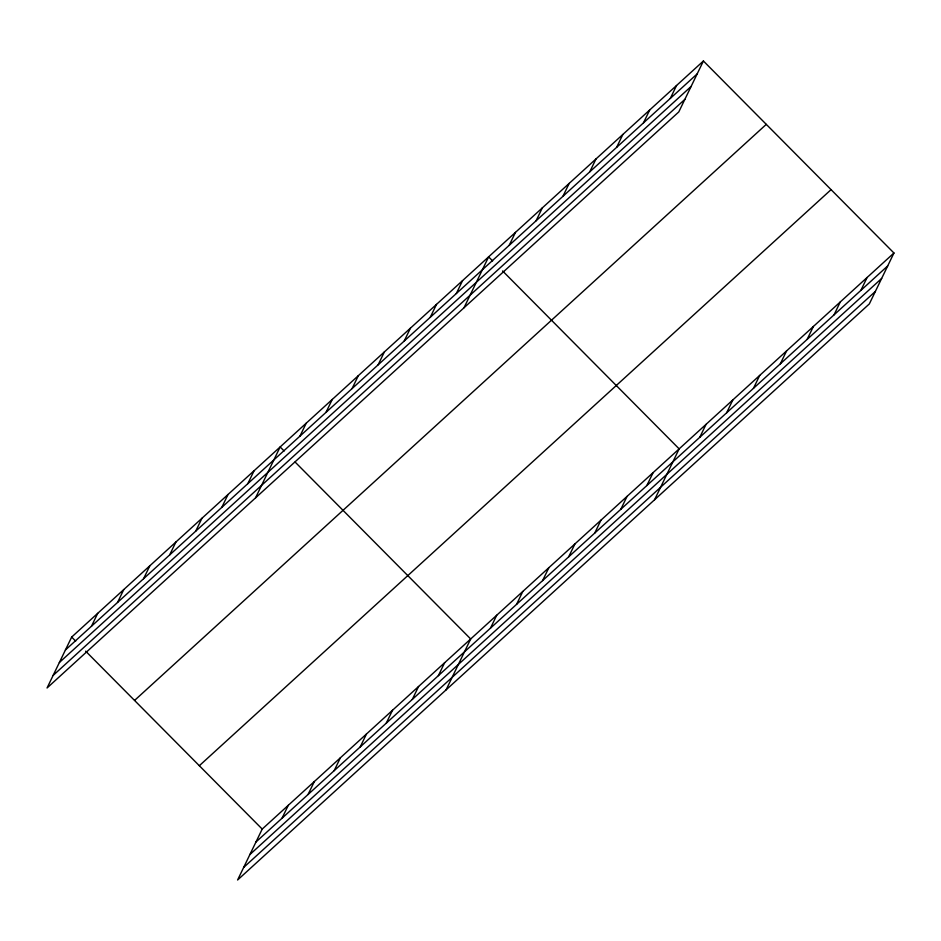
<?xml version="1.0" encoding="UTF-8"?>
<svg xmlns="http://www.w3.org/2000/svg" width="941" height="941" viewBox="0 0 941 941"><rect width="100%" height="100%" fill="white"/><g stroke="black" fill="none" stroke-linecap="round" stroke-linejoin="round"><path stroke-width="1.41" d="M703.409 61L71.669 637.069L47.05 687.989L678.79 111.92L703.409 61L893.95 253.011L869.331 303.931L237.591 880L262.21 829.08L893.95 253.011M91.477 626.224L97.723 613.309M117.543 602.463L123.789 589.537M143.597 578.691L149.842 565.776M169.662 554.931L175.908 542.016M195.716 531.171L201.962 518.256M221.782 507.411L228.016 494.495M247.836 483.65L254.082 470.723M255.529 497.883L280.136 446.963L284.135 450.986M299.956 436.118L306.201 423.203M326.009 412.358L332.255 399.443M352.075 388.598L358.321 375.682M378.129 364.837L384.375 351.91M404.195 341.065L410.441 328.15M430.249 317.305L436.495 304.39M456.314 293.545L462.56 280.63M463.995 307.789L488.614 256.869L492.602 260.892M509.222 245.295L515.468 232.38M536.064 220.817L542.31 207.902M562.918 196.34L569.164 183.413M589.76 171.85L596.006 158.935M282.029 818.223L288.275 805.308M616.614 147.372L622.86 134.457M308.083 794.463L314.329 781.548M643.468 122.883L649.713 109.968M334.149 770.703L340.383 757.787M670.31 98.405L676.555 85.49M360.203 746.942L366.449 734.027M386.269 723.182L392.503 710.267M412.323 699.41L418.569 686.495M438.377 675.65L444.623 662.735M446.069 689.894L470.688 638.974L295.109 462.055M490.496 628.129L496.742 615.214M516.562 604.369L522.808 591.454M542.616 580.597L548.862 567.682M568.682 556.837L574.927 543.922M594.736 533.077L600.981 520.161M620.801 509.316L627.035 496.401M646.855 485.556L653.101 472.641M654.548 499.789L679.155 448.869L502.588 270.949M699.763 437.306L706.009 424.391M726.617 412.828L732.851 399.901M753.459 388.339L759.705 375.424M780.312 363.861L786.558 350.946M807.155 339.372L813.4 326.456M834.008 314.894L840.254 301.979M860.862 290.416L867.096 277.489M65.423 649.984L697.163 73.916M59.354 662.523L691.094 86.466M53.108 675.45L684.848 99.381M134.551 700.433L766.28 124.365M199.327 765.715L831.068 189.647M255.964 841.995L887.704 265.927M249.906 854.534L881.646 278.465M243.66 867.449L875.401 291.392M71.669 637.069L75.656 641.092M85.643 651.148L262.21 829.08"/></g></svg>
